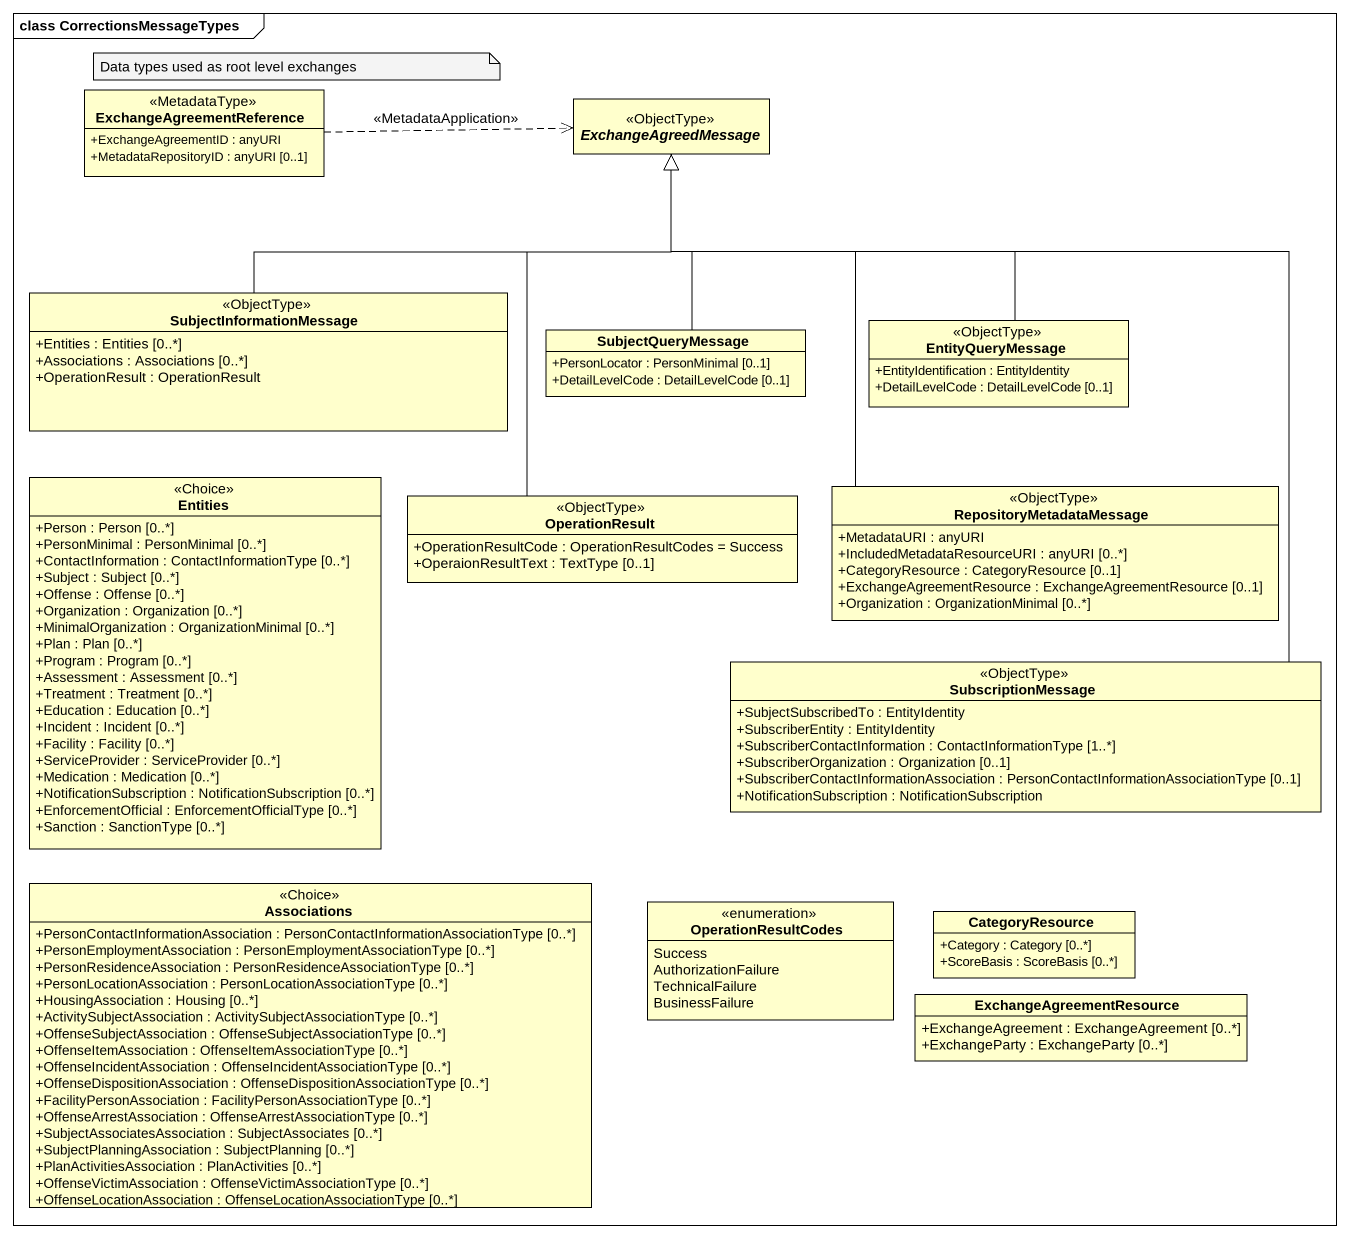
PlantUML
@startuml
mainframe class CorrectionsMessageTypes
hide circle
hide empty members
skinparam classAttributeIconSize 0
class ExchangeAgreementReference <<MetadataType>> {
  +ExchangeAgreementID : anyURI
  +MetadataRepositoryID : anyURI [0..1]
}
abstract class ExchangeAgreedMessage <<ObjectType>>
class SubjectInformationMessage <<ObjectType>> {
  +Entities : Entities [0..*]
  +Associations : Associations [0..*]
  +OperationResult : OperationResult
}
class SubjectQueryMessage {
  +PersonLocator : PersonMinimal [0..1]
  +DetailLevelCode : DetailLevelCode [0..1]
}
class EntityQueryMessage <<ObjectType>> {
  +EntityIdentification : EntityIdentity
  +DetailLevelCode : DetailLevelCode [0..1]
}
class Entities <<Choice>> {
  +Person : Person [0..*]
  +PersonMinimal : PersonMinimal [0..*]
  +ContactInformation : ContactInformationType [0..*]
  +Subject : Subject [0..*]
  +Offense : Offense [0..*]
  +Organization : Organization [0..*]
  +MinimalOrganization : OrganizationMinimal [0..*]
  +Plan : Plan [0..*]
  +Program : Program [0..*]
  +Assessment : Assessment [0..*]
  +Treatment : Treatment [0..*]
  +Education : Education [0..*]
  +Incident : Incident [0..*]
  +Facility : Facility [0..*]
  +ServiceProvider : ServiceProvider [0..*]
  +Medication : Medication [0..*]
  +NotificationSubscription : NotificationSubscription [0..*]
  +EnforcementOfficial : EnforcementOfficialType [0..*]
  +Sanction : SanctionType [0..*]
}
class OperationResult <<ObjectType>> {
  +OperationResultCode : OperationResultCodes = Success
  +OperaionResultText : TextType [0..1]
}
class RepositoryMetadataMessage <<ObjectType>> {
  +MetadataURI : anyURI
  +IncludedMetadataResourceURI : anyURI [0..*]
  +CategoryResource : CategoryResource [0..1]
  +ExchangeAgreementResource : ExchangeAgreementResource [0..1]
  +Organization : OrganizationMinimal [0..*]
}
class SubscriptionMessage <<ObjectType>> {
  +SubjectSubscribedTo : EntityIdentity
  +SubscriberEntity : EntityIdentity
  +SubscriberContactInformation : ContactInformationType [1..*]
  +SubscriberOrganization : Organization [0..1]
  +SubscriberContactInformationAssociation : PersonContactInformationAssociationType [0..1]
  +NotificationSubscription : NotificationSubscription
}
class Associations <<Choice>> {
  +PersonContactInformationAssociation : PersonContactInformationAssociationType [0..*]
  +PersonEmploymentAssociation : PersonEmploymentAssociationType [0..*]
  +PersonResidenceAssociation : PersonResidenceAssociationType [0..*]
  +PersonLocationAssociation : PersonLocationAssociationType [0..*]
  +HousingAssociation : Housing [0..*]
  +ActivitySubjectAssociation : ActivitySubjectAssociationType [0..*]
  +OffenseSubjectAssociation : OffenseSubjectAssociationType [0..*]
  +OffenseItemAssociation : OffenseItemAssociationType [0..*]
  +OffenseIncidentAssociation : OffenseIncidentAssociationType [0..*]
  +OffenseDispositionAssociation : OffenseDispositionAssociationType [0..*]
  +FacilityPersonAssociation : FacilityPersonAssociationType [0..*]
  +OffenseArrestAssociation : OffenseArrestAssociationType [0..*]
  +SubjectAssociatesAssociation : SubjectAssociates [0..*]
  +SubjectPlanningAssociation : SubjectPlanning [0..*]
  +PlanActivitiesAssociation : PlanActivities [0..*]
  +OffenseVictimAssociation : OffenseVictimAssociationType [0..*]
  +OffenseLocationAssociation : OffenseLocationAssociationType [0..*]
}
enum OperationResultCodes {
  Success
  AuthorizationFailure
  TechnicalFailure
  BusinessFailure
}
class CategoryResource {
  +Category : Category [0..*]
  +ScoreBasis : ScoreBasis [0..*]
}
class ExchangeAgreementResource {
  +ExchangeAgreement : ExchangeAgreement [0..*]
  +ExchangeParty : ExchangeParty [0..*]
}
ExchangeAgreementReference .right.> ExchangeAgreedMessage : <<MetadataApplication>>
SubjectInformationMessage -right-|> ExchangeAgreedMessage
SubjectQueryMessage -up-|> ExchangeAgreedMessage
EntityQueryMessage -up-|> ExchangeAgreedMessage
OperationResult -up-|> ExchangeAgreedMessage
RepositoryMetadataMessage -up-|> ExchangeAgreedMessage
SubscriptionMessage -up-|> ExchangeAgreedMessage
note as N1
  Data types used as root level exchanges
end note
@enduml
